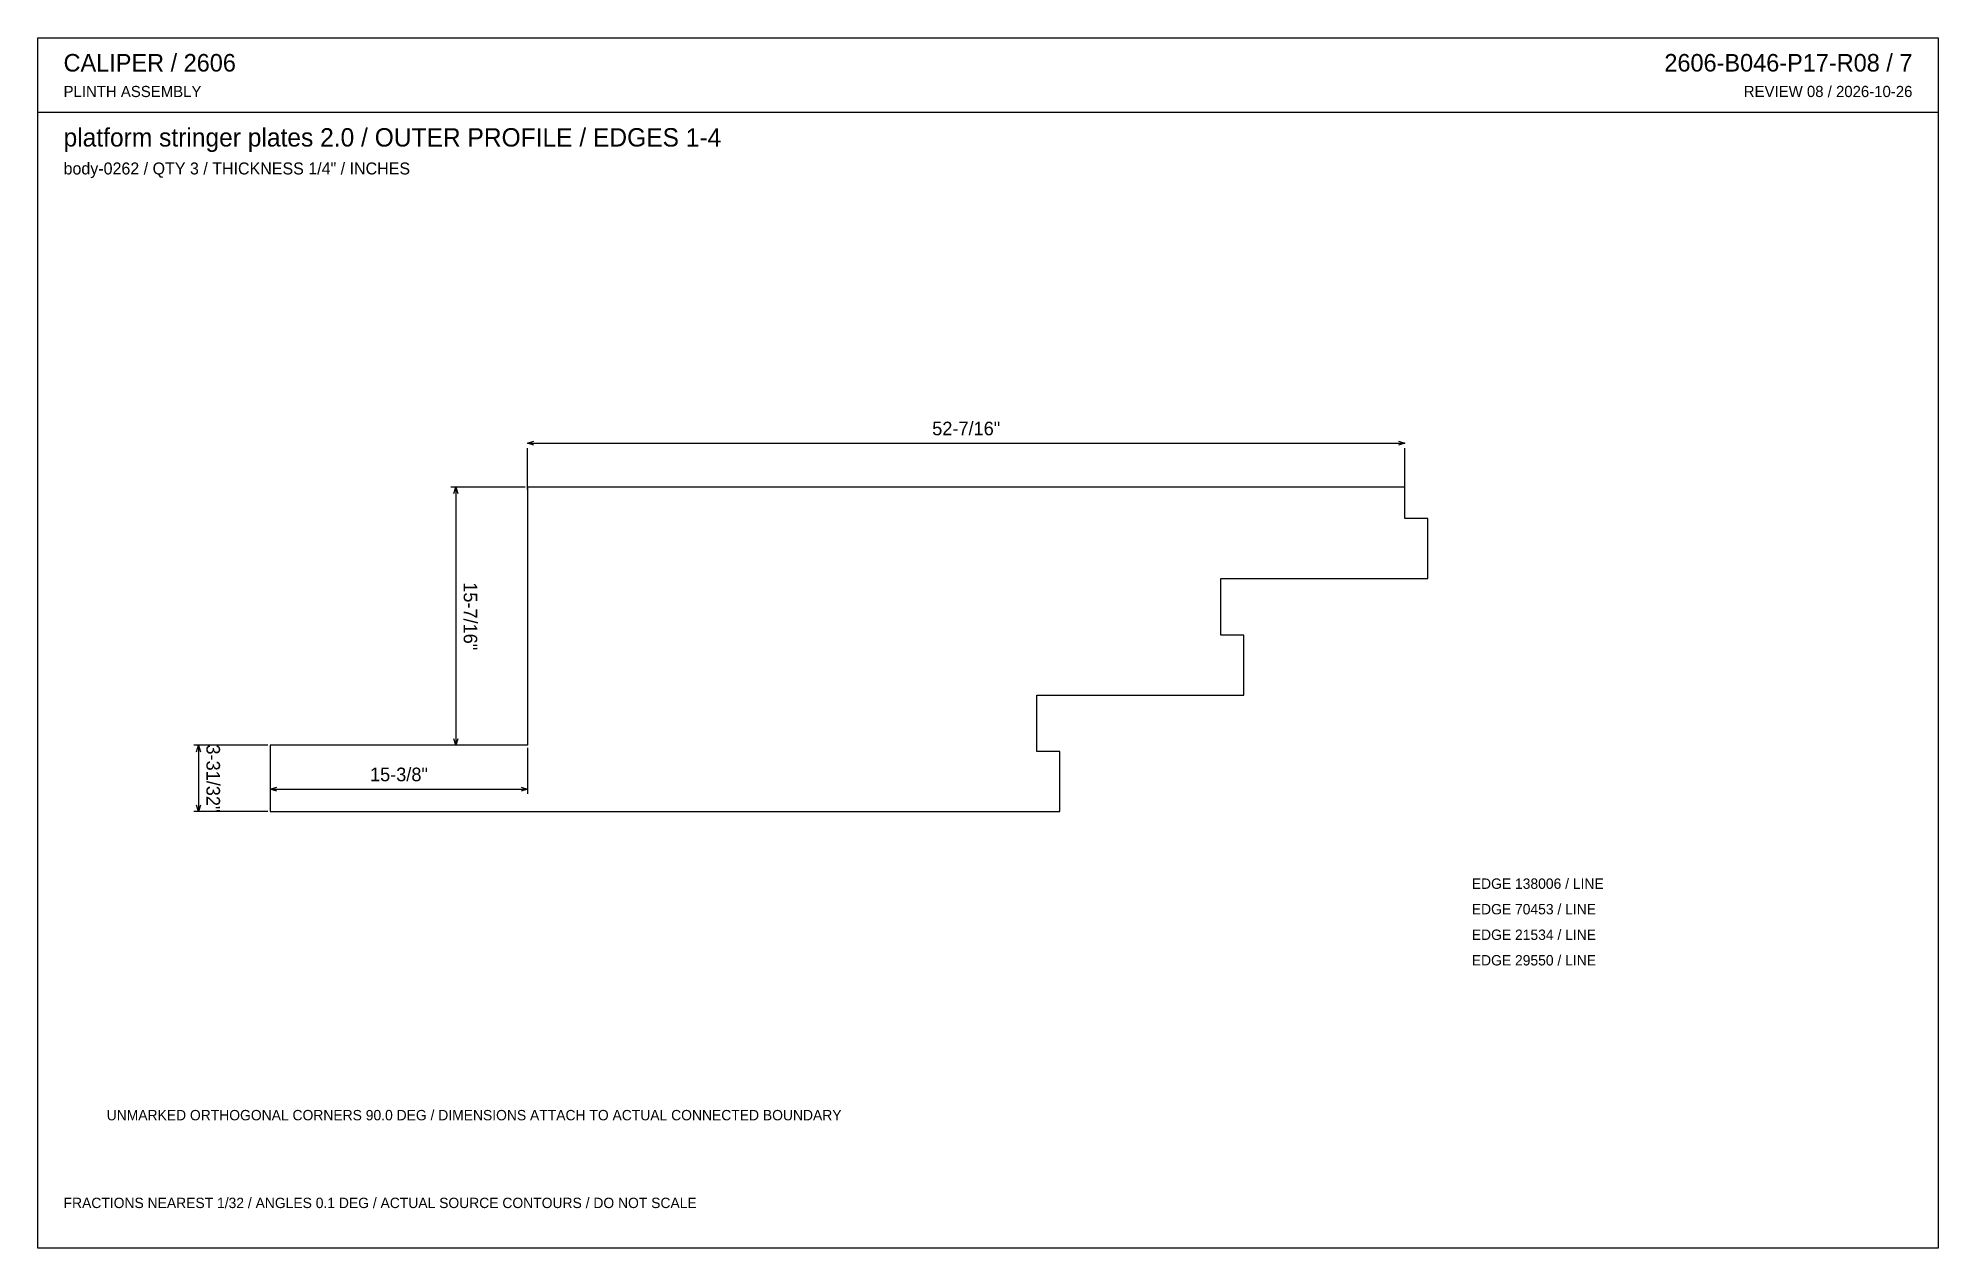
# Model space of a CAD drawing. Header units: inches. Extents: x 0.5 to 33.5, y 0.5 to 21.5.
import ezdxf
from ezdxf.enums import TextEntityAlignment as Align

# ---------------------------------------------------------------- set-up
doc = ezdxf.new("R2010")
doc.units = ezdxf.units.IN
doc.header["$MEASUREMENT"] = 0

msp = doc.modelspace()

# ---------------------------------------------------------------- linework, layer by layer
at = {"layer": 'ANNOTATION'}
for p, q in [((8.989, 14.476), (9.1, 14.511)), ((8.989, 14.476), (24.253, 14.476)), ((9.1, 14.441), (8.989, 14.476)), ((8.989, 13.67), (8.989, 14.393)), ((24.141, 14.511), (24.253, 14.476)), ((24.253, 14.476), (24.141, 14.441)), ((24.253, 13.67), (24.253, 14.393)), ((8.948, 13.712), (7.656, 13.712)), ((7.704, 13.601), (7.739, 13.712)), ((7.739, 13.712), (7.739, 9.22)), ((7.739, 13.712), (7.774, 13.601)), ((7.739, 9.22), (7.704, 9.331)), ((7.774, 9.331), (7.739, 9.22)), ((4.472, 9.22), (3.181, 9.22)), ((3.229, 9.109), (3.264, 9.22)), ((3.264, 9.22), (3.264, 8.066)), ((3.264, 9.22), (3.299, 9.109)), ((4.514, 9.178), (4.514, 8.373)), ((8.948, 9.22), (7.656, 9.22)), ((8.989, 9.178), (8.989, 8.373)), ((4.514, 8.456), (4.625, 8.491)), ((4.514, 8.456), (8.989, 8.456)), ((4.625, 8.422), (4.514, 8.456)), ((8.878, 8.491), (8.989, 8.456)), ((8.989, 8.456), (8.878, 8.422)), ((4.472, 8.066), (3.181, 8.066)), ((3.264, 8.066), (3.229, 8.177)), ((3.299, 8.177), (3.264, 8.066))]:
    msp.add_line(p, q, dxfattribs=at)
at = {"layer": 'OUTLINE'}
for p, q in [((0.472, 21.528), (33.528, 21.528)), ((0.472, 0.472), (0.472, 21.528)), ((33.528, 21.528), (33.528, 0.472)), ((0.472, 20.236), (33.528, 20.236)), ((24.253, 13.712), (8.989, 13.712)), ((8.989, 13.712), (8.989, 9.22)), ((24.253, 13.166), (24.253, 13.712)), ((24.653, 13.166), (24.253, 13.166)), ((24.653, 12.121), (24.653, 13.166)), ((21.051, 11.139), (21.051, 12.121)), ((21.051, 12.121), (24.653, 12.121)), ((21.451, 11.139), (21.051, 11.139)), ((21.451, 10.093), (21.451, 11.139)), ((17.849, 9.111), (17.849, 10.093)), ((17.849, 10.093), (21.451, 10.093)), ((8.989, 9.22), (4.514, 9.22)), ((4.514, 9.22), (4.514, 8.066)), ((18.249, 9.111), (17.849, 9.111)), ((18.249, 8.066), (18.249, 9.111)), ((4.514, 8.066), (18.249, 8.066)), ((33.528, 0.472), (0.472, 0.472))]:
    msp.add_line(p, q, dxfattribs=at)

# ---------------------------------------------------------------- texts
at = {"layer": 'ANNOTATION'}
for s, height, p in [('CALIPER / 2606', 0.30556, (0.917, 20.944)), ('PLINTH ASSEMBLY', 0.19444, (0.917, 20.5)), ('platform stringer plates 2.0 / OUTER PROFILE / EDGES 1-4', 0.31944, (0.917, 19.639)), ('body-0262 / QTY 3 / THICKNESS 1/4" / INCHES', 0.20833, (0.917, 19.153)), ('EDGE 138006 / LINE', 0.18056, (25.417, 6.722)), ('EDGE 70453 / LINE', 0.18056, (25.417, 6.278)), ('EDGE 21534 / LINE', 0.18056, (25.417, 5.833)), ('EDGE 29550 / LINE', 0.18056, (25.417, 5.389)), ('UNMARKED ORTHOGONAL CORNERS 90.0 DEG / DIMENSIONS ATTACH TO ACTUAL CONNECTED BOUNDARY', 0.18056, (1.667, 2.694)), ('FRACTIONS NEAREST 1/32 / ANGLES 0.1 DEG / ACTUAL SOURCE CONTOURS / DO NOT SCALE', 0.18056, (0.917, 1.167))]:
    msp.add_text(s, height=height, dxfattribs=at).set_placement(p)
for s, height, p in [('2606-B046-P17-R08 / 7', 0.30556, (33.083, 20.944)), ('REVIEW 08 / 2026-10-26', 0.19444, (33.083, 20.5))]:
    msp.add_text(s, height=height, dxfattribs=at).set_placement(p, align=Align.RIGHT)
for s, p in [('52-7/16"', (16.621, 14.615)), ('15-3/8"', (6.752, 8.595))]:
    msp.add_text(s, height=0.2361, dxfattribs=at).set_placement(p, align=Align.CENTER)
for s, p in [('15-7/16"', (7.878, 11.466)), ('3-31/32"', (3.403, 8.643))]:
    msp.add_text(s, height=0.2361, rotation=-90, dxfattribs=at).set_placement(p, align=Align.CENTER)

doc.saveas('drawing.dxf')
